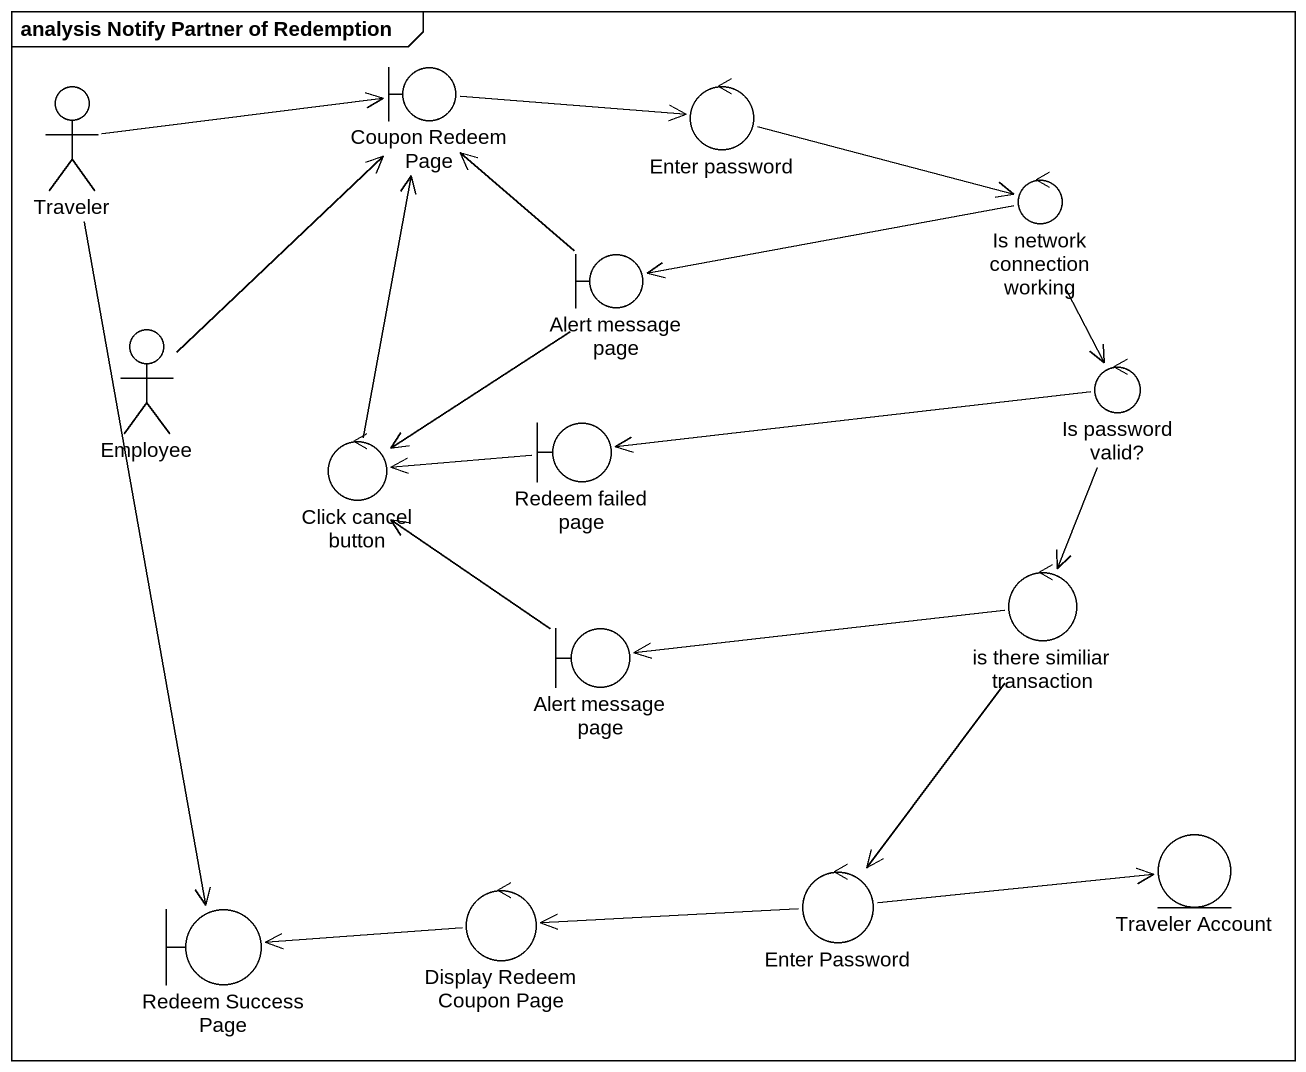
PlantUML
@startuml
mainframe analysis Notify Partner of Redemption
actor Traveler
boundary "Coupon Redeem Page" as Coupon_Redeem_Page
control "Enter password" as Enter_password
control "Is network connection working" as Is_network_connection
boundary "Alert message page" as Alert_message_page
actor Employee
boundary "Redeem failed page" as Redeem_failed_page
control "Is password valid?" as Is_password_valid
control "Click cancel button" as Click_cancel_button
control "is there similiar transaction" as is_there_similiar
boundary "Alert message page" as Alert_message_page_2
entity "Traveler Account" as Traveler_Account
boundary "Redeem Success Page" as Redeem_Success_Page
control "Display Redeem Coupon Page" as Display_Redeem_Coupon_Page
control "Enter Password" as Enter_Password
Traveler -right-> Coupon_Redeem_Page
Traveler --> Redeem_Success_Page
Coupon_Redeem_Page -right-> Enter_password
Enter_password -right-> Is_network_connection
Is_network_connection -left-> Alert_message_page
Is_network_connection --> Is_password_valid
Alert_message_page -up-> Coupon_Redeem_Page
Alert_message_page --> Click_cancel_button
Employee -up-> Coupon_Redeem_Page
Redeem_failed_page -left-> Click_cancel_button
Is_password_valid -left-> Redeem_failed_page
Is_password_valid --> is_there_similiar
Click_cancel_button -up-> Coupon_Redeem_Page
is_there_similiar -left-> Alert_message_page_2
is_there_similiar --> Enter_Password
Alert_message_page_2 -up-> Click_cancel_button
Display_Redeem_Coupon_Page -left-> Redeem_Success_Page
Enter_Password -right-> Traveler_Account
Enter_Password -left-> Display_Redeem_Coupon_Page
@enduml
